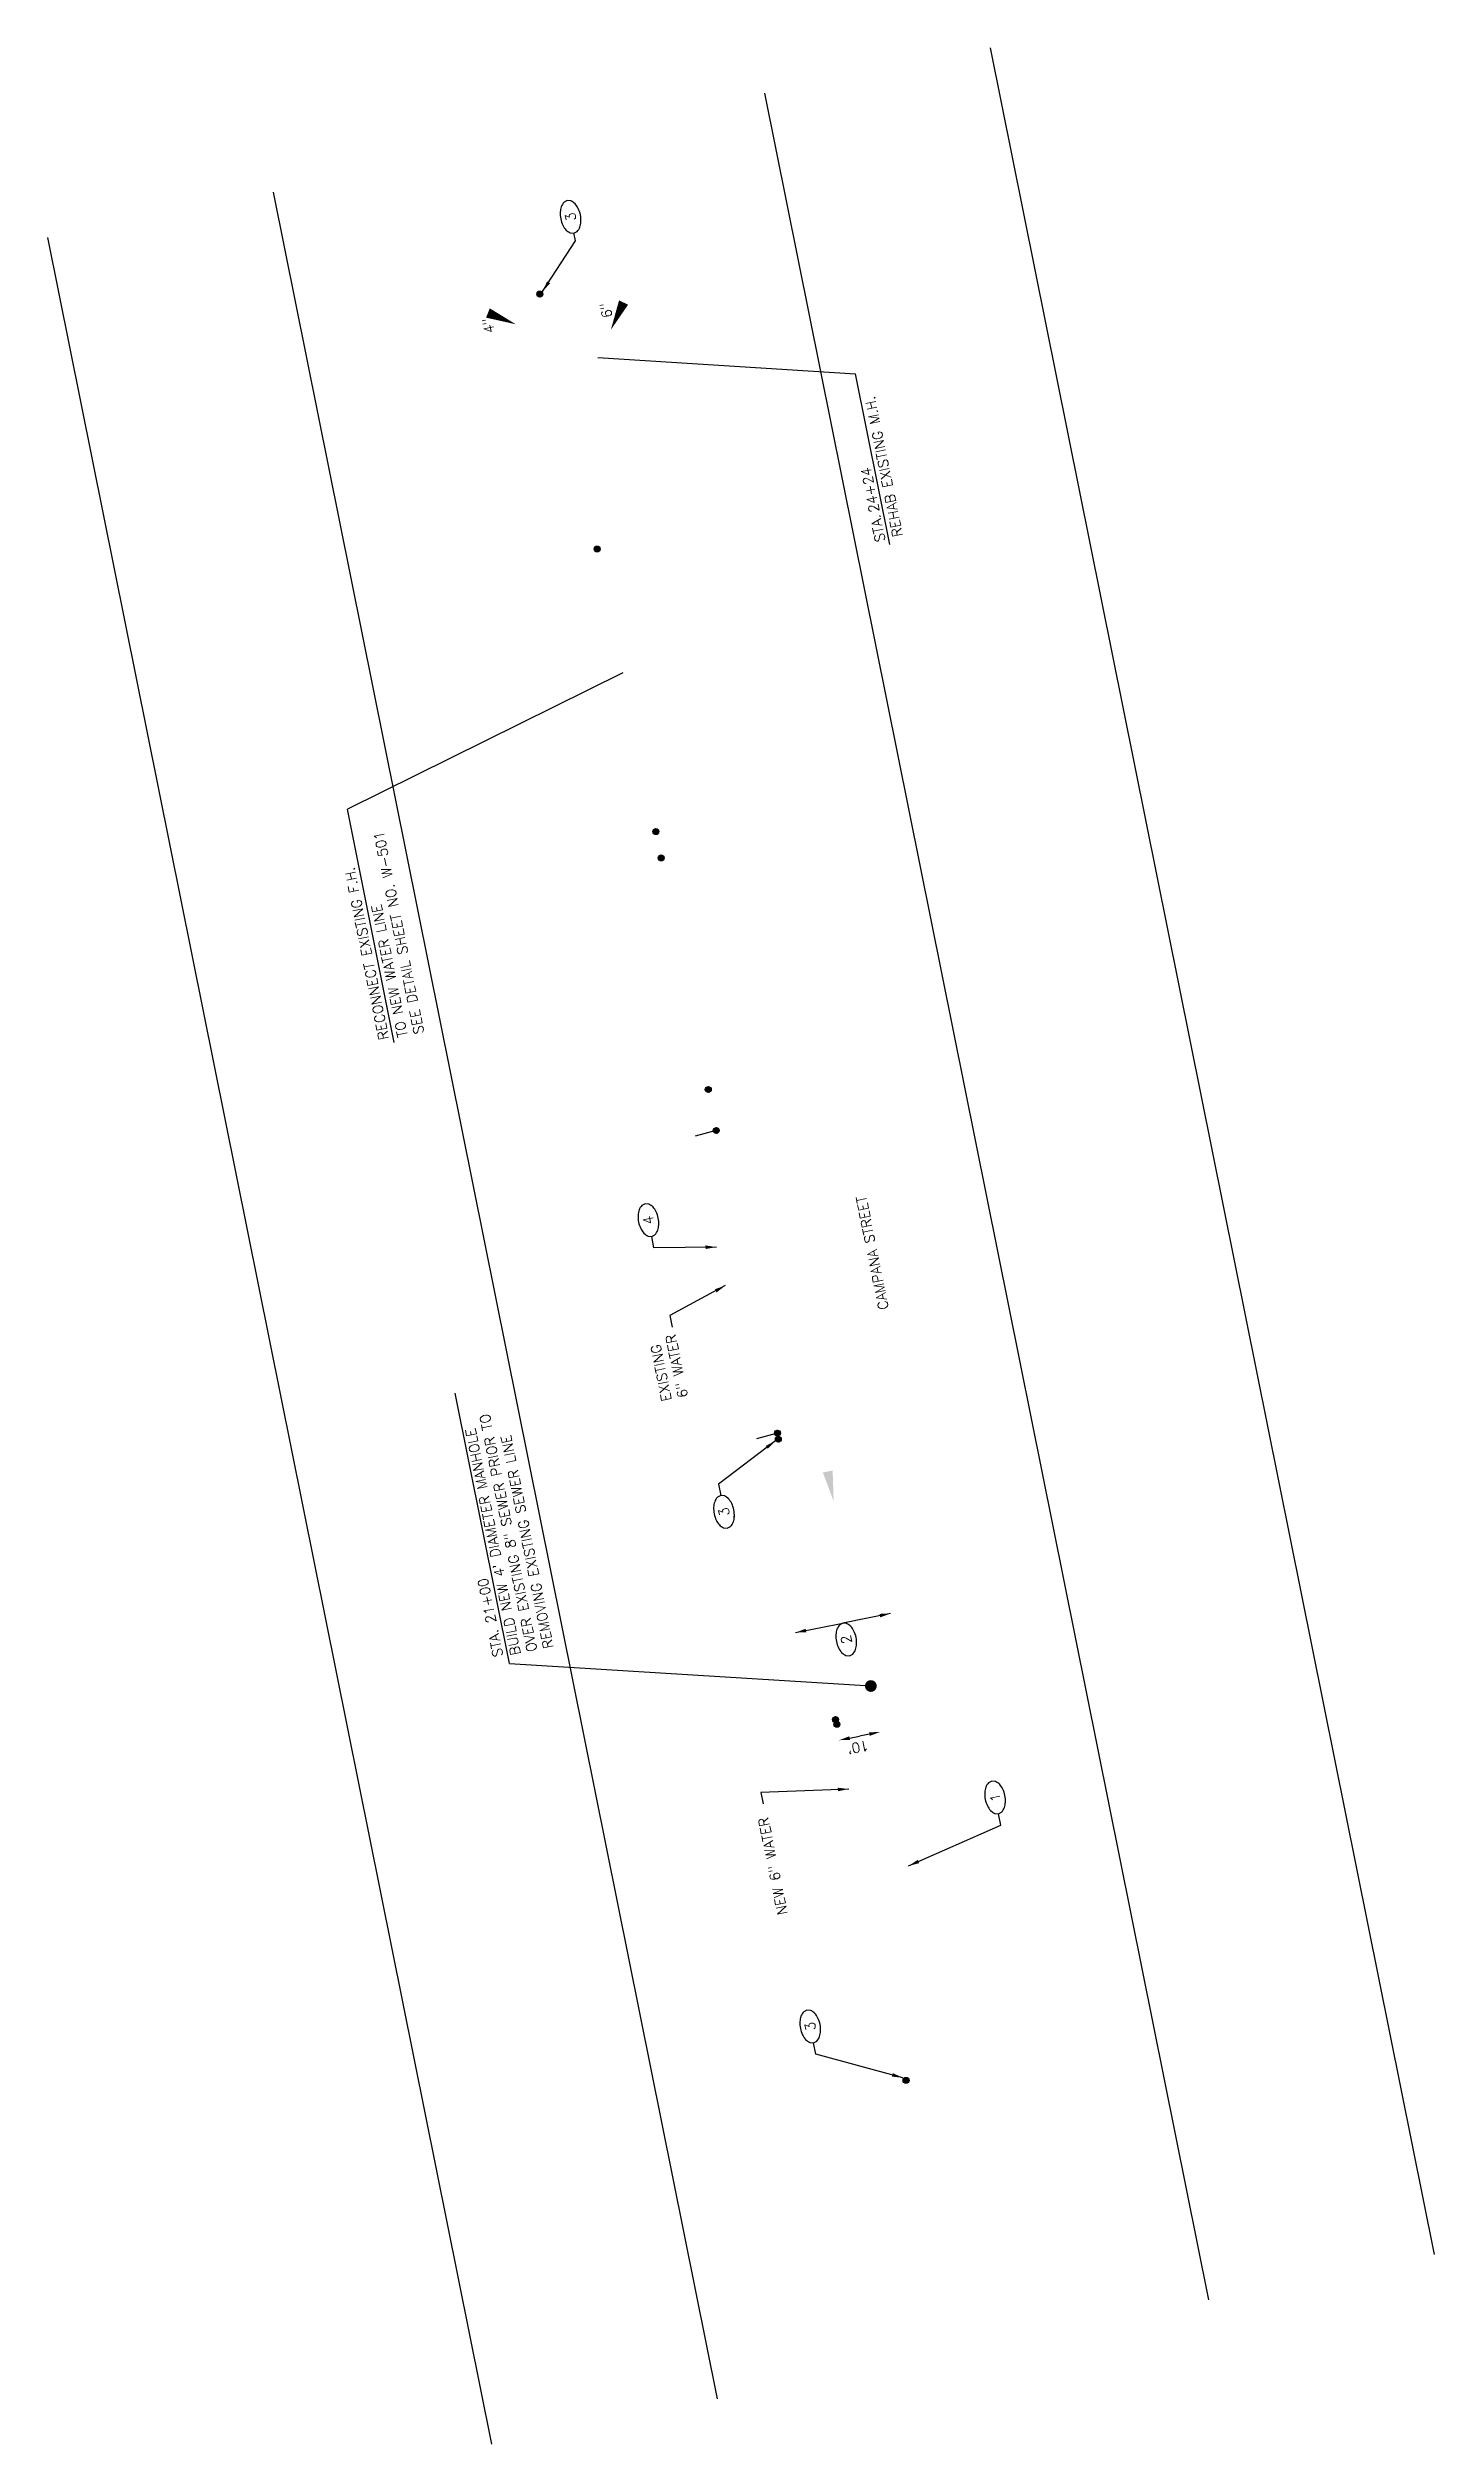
# Model space of a CAD drawing. Extents: x 485957 to 972058, y 333785 to 669747.
# Drawn here: x 485957 to 486289, y 334499 to 335072 of the extents above; entities outside this region: 1.
import ezdxf
from ezdxf.enums import TextEntityAlignment as Align

# ---------------------------------------------------------------- set-up
doc = ezdxf.new("R2010")
doc.units = 0
doc.header["$MEASUREMENT"] = 0
doc.set_wipeout_variables(frame=1)
doc.layers.add('G-ANNO-GENL-HEVY', color=3, linetype='Continuous')
doc.layers.add('G-ANNO-PP-TEXT', color=2, linetype='Continuous')
doc.styles.add('12', font='romans.shx', dxfattribs={"height": 6})
doc.styles.add('ROMANS', font='romans.shx')
doc.dimstyles.new('DIMS', dxfattribs={"dimtxt": 0.1, "dimasz": 2.6, "dimexe": 0.13, "dimexo": 0.0625, "dimgap": 0.09, "dimtad": 1, "dimdec": 4, "dimzin": 0, "dimdsep": 46, "dimlunit": 4, "dimtxsty": 'ROMANS', "dimcen": 0, "dimclrd": 256, "dimclre": 256, "dimclrt": 256, "dimazin": 0, "dimtfac": 1, "dimtdec": 4, "dimtofl": 0, "dimtmove": 0, "dimatfit": 3, "dimfxl": 1, "dimtolj": 1, "dimtzin": 0, "dimlwd": -1, "dimlwe": -1, "dimarcsym": 0})

# ---------------------------------------------------------------- blocks, each defined once
blk = doc.blocks.new('ELLNOTE')
blk.add_lwpolyline([(-0.3, -0.06, 0.060974), (-0.22, -0.05, 0.074343), (-0.159, -0.025, 0.106943), (-0.113, 0.018), (-0.1, 0.06), (-0.113, 0.102, 0.106943), (-0.159, 0.145, 0.074343), (-0.22, 0.17, 0.060974), (-0.3, 0.18, 0.060974), (-0.38, 0.17, 0.074343), (-0.441, 0.145, 0.106943), (-0.487, 0.102), (-0.5, 0.06), (-0.487, 0.018, 0.106943), (-0.441, -0.025, 0.074343), (-0.38, -0.05, 0.060974)], format="xyb", close=True)
at = {"style": '12'}
blk.add_attdef('NOTE', text='', height=0.12, dxfattribs=at).set_placement((-0.3, 0.06), align=Align.MIDDLE)

msp = doc.modelspace()

# ---------------------------------------------------------------- hatches: boundary and pattern name
at = {"layer": 'G-ANNO-PP-TEXT'}
h = msp.add_hatch(dxfattribs=at)
h.set_pattern_fill('ANSI31', color=256)
h.set_pattern_definition([(45, (337.53234, 945.77825), (-0.088388347648, 0.088388347648), [])])
h.paths.add_polyline_path([(486074.47, 335013.59, 1), (486075.9, 335013.59, 1)])
h = msp.add_hatch(dxfattribs=at)
h.set_pattern_fill('ANSI31', color=256)
h.set_pattern_definition([(45, (351.25878, 884.74543), (-0.088388347648, 0.088388347648), [])])
h.paths.add_polyline_path([(486088.2, 334952.56, 1), (486089.62, 334952.56, 1)])
h = msp.add_hatch(dxfattribs=at)
h.set_pattern_fill('ANSI31', color=256)
h.set_pattern_definition([(45, (365.31597, 817.10331), (-0.088388347648, 0.088388347648), [])])
h.paths.add_polyline_path([(486102.25, 334884.92, 1), (486103.68, 334884.92, 1)])
h = msp.add_hatch(dxfattribs=at)
h.set_pattern_fill('ANSI31', color=256)
h.set_pattern_definition([(45, (366.5833, 810.80162), (-0.088388347648, 0.088388347648), [])])
h.paths.add_polyline_path([(486103.52, 334878.62, 1), (486104.95, 334878.62, 1)])
h = msp.add_hatch(dxfattribs=at)
h.set_pattern_fill('ANSI31', color=256)
h.set_pattern_definition([(45, (377.86263, 755.3676), (-0.088388347648, 0.088388347648), [])])
h.paths.add_polyline_path([(486114.8, 334823.18, 1), (486116.23, 334823.18, 1)])
h = msp.add_hatch(dxfattribs=at)
h.set_pattern_fill('ANSI31', color=256)
h.set_pattern_definition([(45, (379.75354, 745.55487), (-0.088388347648, 0.088388347648), [])])
h.paths.add_polyline_path([(486116.69, 334813.37, 1), (486118.12, 334813.37, 1)])
h = msp.add_hatch(dxfattribs=at)
h.set_pattern_fill('ANSI31', color=256)
h.set_pattern_definition([(45, (394.40927, 673.13213), (-0.088388347648, 0.088388347648), [])])
h.paths.add_polyline_path([(486131.35, 334740.95, 1), (486132.77, 334740.95, 1)])
h = msp.add_hatch(dxfattribs=at)
h.set_pattern_fill('ANSI31', color=256)
h.set_pattern_definition([(45, (394.61579, 671.682), (-0.088388347648, 0.088388347648), [])])
h.paths.add_polyline_path([(486131.55, 334739.5, 1), (486132.98, 334739.5, 1)])
h = msp.add_hatch(dxfattribs=at)
h.set_pattern_fill('ANSI31', color=256)
h.set_pattern_definition([(45, (408.31682, 604.5624), (-0.088388347648, 0.088388347648), [])])
h.paths.add_polyline_path([(486145.25, 334672.38, 1), (486146.68, 334672.38, 1)])
h = msp.add_hatch(dxfattribs=at)
h.set_pattern_fill('ANSI31', color=256)
h.set_pattern_definition([(45, (408.64305, 603.43425), (-0.088388347648, 0.088388347648), [])])
h.paths.add_polyline_path([(486145.58, 334671.25, 1), (486147.01, 334671.25, 1)])
h = msp.add_hatch(dxfattribs=at)
h.set_pattern_fill('ANSI31', color=256)
h.set_pattern_definition([(45, (425.18445, 518.21778), (-0.088388347648, 0.088388347648), [])])
h.paths.add_polyline_path([(486162.12, 334586.03, 1), (486163.55, 334586.03, 1)])

# ---------------------------------------------------------------- linework, layer by layer
msp.add_line((486235.27, 334533.47, -2404.71), (486129.05, 335061.65, -2404.71))
at = {"elevation": 2404.71}
for points in [[(486080.7, 335030.04), (486081.44, 335028.94), (486082.45, 335028.22), (486083.33, 335028.13), (486084.11, 335028.55), (486084.77, 335029.61), (486085.02, 335030.91), (486084.9, 335032.52), (486084.39, 335034.06), (486083.65, 335035.16), (486082.64, 335035.88), (486081.76, 335035.97), (486080.98, 335035.55), (486080.32, 335034.49), (486080.07, 335033.19), (486080.19, 335031.58)], [(486099.33, 334789.93), (486100.07, 334788.83), (486101.08, 334788.1), (486101.96, 334788.01), (486102.74, 334788.44), (486103.4, 334789.5), (486103.65, 334790.8), (486103.53, 334792.41), (486103.02, 334793.94), (486102.28, 334795.04), (486101.27, 334795.76), (486100.39, 334795.85), (486099.61, 334795.43), (486098.95, 334794.37), (486098.7, 334793.07), (486098.82, 334791.46)], [(486117.43, 334720.09), (486118.17, 334718.99), (486119.18, 334718.27), (486120.06, 334718.17), (486120.84, 334718.6), (486121.49, 334719.66), (486121.75, 334720.96), (486121.62, 334722.57), (486121.12, 334724.1), (486120.38, 334725.2), (486119.36, 334725.93), (486118.48, 334726.02), (486117.71, 334725.59), (486117.05, 334724.53), (486116.79, 334723.23), (486116.92, 334721.62)], [(486182.3, 334651.74), (486183.04, 334650.63), (486184.06, 334649.91), (486184.94, 334649.82), (486185.71, 334650.24), (486186.37, 334651.3), (486186.63, 334652.6), (486186.5, 334654.21), (486185.99, 334655.75), (486185.25, 334656.85), (486184.24, 334657.57), (486183.36, 334657.66), (486182.58, 334657.24), (486181.93, 334656.18), (486181.67, 334654.88), (486181.8, 334653.27)], [(486138.06, 334596.93), (486138.8, 334595.83), (486139.82, 334595.11), (486140.7, 334595.02), (486141.47, 334595.44), (486142.13, 334596.5), (486142.39, 334597.8), (486142.26, 334599.41), (486141.75, 334600.94), (486141.01, 334602.05), (486140, 334602.77), (486139.12, 334602.86), (486138.34, 334602.43), (486137.69, 334601.38), (486137.43, 334600.07), (486137.56, 334598.46)]]:
    msp.add_lwpolyline(points, close=True, dxfattribs=at)
msp.add_lwpolyline([(486146.68, 334689.56), (486147.42, 334688.45), (486148.44, 334687.73), (486149.32, 334687.64), (486150.09, 334688.06), (486150.75, 334689.12), (486151.01, 334690.42), (486150.88, 334692.03), (486150.37, 334693.57), (486149.63, 334694.67), (486148.62, 334695.39), (486147.74, 334695.48), (486146.96, 334695.06), (486146.31, 334694), (486146.05, 334692.7), (486146.18, 334691.09)], close=True)
at = {"layer": 'Defpoints'}
for p, q in [((486182.99, 335072.5, -2404.71), (486289.21, 334544.32, -2404.71)), ((486235.27, 334533.47, -2404.71), (486129.05, 335061.65, -2404.71)), ((486011.4, 335037.99, -2404.71), (486117.62, 334509.81, -2404.71)), ((486063.69, 334498.97, -2404.71), (485957.47, 335027.14, -2404.71))]:
    msp.add_line(p, q, dxfattribs=at)
at = {"layer": 'G-ANNO-GENL-HEVY'}
for p, q in [((486089.1, 334998.41), (486150.75, 334994.47)), ((486158.95, 334953.66), (486150.75, 334994.47)), ((486095.08, 334922.96), (486029.13, 334890.28)), ((486040.36, 334834.41), (486029.13, 334890.28)), ((486067.9, 334685.79), (486054.89, 334750.49))]:
    msp.add_line(p, q, dxfattribs=at)
at = {"layer": 'G-ANNO-GENL-HEVY', "const_width": 1.4, "flags": 128}
msp.add_lwpolyline([(486154.28, 334681.1, -1), (486154.56, 334679.73, -1)], format="xyb", close=True, dxfattribs=at)
at = {"layer": 'G-ANNO-GENL-HEVY'}
for points in [[(486149.34, 334667.95), (486151.7, 334668.43)], [(486154.06, 334668.9), (486151.7, 334668.43)]]:
    msp.add_lwpolyline(points, dxfattribs=at)
for points in [[(486063.22, 335010.16), (486069.44, 335006.35), (486062.32, 335007.94)], [(486096.32, 335011.04), (486092.19, 335005.03), (486094.15, 335012.06)], [(486145.27, 334732), (486145.51, 334724.7), (486142.92, 334731.53)], [(486149.43, 334667.53), (486146.79, 334667.44), (486149.26, 334668.38)], [(486153.98, 334669.33), (486156.61, 334669.41), (486154.15, 334668.48)]]:
    msp.add_solid(points, dxfattribs=at)
at = {"layer": 'G-ANNO-PP-TEXT'}
for p, q in [((486117.43, 334813.37), (486112.37, 334811.99)), ((486132.09, 334740.95), (486127.02, 334739.57))]:
    msp.add_line(p, q, dxfattribs=at)
for centre in [(486075.18, 335013.59), (486088.91, 334952.56), (486102.97, 334884.92), (486104.23, 334878.62), (486115.51, 334823.18), (486117.4, 334813.37), (486132.06, 334740.95), (486132.27, 334739.5), (486145.97, 334672.38), (486146.29, 334671.25), (486162.84, 334586.03)]:
    msp.add_circle(centre, 0.713, dxfattribs=at)

# ---------------------------------------------------------------- texts
at = {"layer": 'G-ANNO-GENL-HEVY', "style": '12'}
for s, p in [('RECONNECT EXISTING F.H.', (972058.57, 669705.79)), ('6"', (486092.57, 335008.12, 2404.71)), ('4"', (486064.4, 335004.44, 2404.71)), ('RECONNECT EXISTING F.H.', (486039.07, 334835.34)), ('CAMPANA STREET', (486158.68, 334770.76, 2404.71)), ('STA. 21+00', (486066.41, 334687.65))]:
    msp.add_text(s, height=2.4, rotation=101.371, dxfattribs=at).set_placement(p)
at = {"layer": 'G-ANNO-GENL-HEVY', "char_height": 2.4, "attachment_point": 1, "style": '12'}
for s, insert, width, rotation in [('\\pl2.4;REHAB EXISTING M.H.', (486160.18, 334952.9), 44.2184, 101.371), ('\\pi-7.2,l9.6,t9.6;STA.^I24+24', (486156.02, 334951.68), 44.2184, 101.371), ('TO NEW WATER LINE\\PSEE DETAIL SHEET NO. W-501', (486041.23, 334835.45), 58.5412, 101.371), ('EXISTING 6" WATER', (486104.39, 334748.38, 2404.71), 20.1589, 101.371), ('BUILD NEW 4\' DIAMETER MANHOLE OVER EXISTING 8" SEWER PRIOR TO REMOVING EXISTING SEWER LINE', (486068.27, 334687.59), 65.6008, 101.371), ("10'", (486154.09, 334665.08, 2404.71), 53.9872, 191.371), ('NEW 6" WATER', (486132.14, 334625.4, 2404.71), 53.9872, 101.371)]:
    msp.add_mtext(s, dxfattribs=dict(at, insert=insert, width=width, rotation=rotation))

# ---------------------------------------------------------------- leaders
at = {"layer": 'G-ANNO-GENL-HEVY'}
for points in [[(486119.58, 334776.24, 2404.71), (486106.33, 334769.06, 2404.71), (486106.88, 334766.34, 2404.71)], [(486136.35, 334693.19), (486147.74, 334695.48)], [(486159.13, 334697.77), (486147.74, 334695.48)], [(486149.11, 334655.74, 2404.71), (486128.06, 334654.96, 2404.71), (486128.61, 334652.23, 2404.71)]]:
    msp.add_leader(points, dimstyle='DIMS', dxfattribs=at)

# ---------------------------------------------------------------- next in the draw order: wipeouts: each hides what was drawn before it
for points in [[(486080.7, 335030.04), (486081.44, 335028.94), (486082.45, 335028.22), (486083.33, 335028.13), (486084.11, 335028.55), (486084.77, 335029.61), (486085.02, 335030.91), (486084.9, 335032.52), (486084.39, 335034.06), (486083.65, 335035.16), (486082.64, 335035.88), (486081.76, 335035.97), (486080.98, 335035.55), (486080.32, 335034.49), (486080.07, 335033.19), (486080.19, 335031.58)], [(486099.33, 334789.93), (486100.07, 334788.83), (486101.08, 334788.1), (486101.96, 334788.01), (486102.74, 334788.44), (486103.4, 334789.5), (486103.65, 334790.8), (486103.53, 334792.41), (486103.02, 334793.94), (486102.28, 334795.04), (486101.27, 334795.76), (486100.39, 334795.85), (486099.61, 334795.43), (486098.95, 334794.37), (486098.7, 334793.07), (486098.82, 334791.46)], [(486117.43, 334720.09), (486118.17, 334718.99), (486119.18, 334718.27), (486120.06, 334718.17), (486120.84, 334718.6), (486121.49, 334719.66), (486121.75, 334720.96), (486121.62, 334722.57), (486121.12, 334724.1), (486120.38, 334725.2), (486119.36, 334725.93), (486118.48, 334726.02), (486117.71, 334725.59), (486117.05, 334724.53), (486116.79, 334723.23), (486116.92, 334721.62)], [(486182.3, 334651.74), (486183.04, 334650.63), (486184.06, 334649.91), (486184.94, 334649.82), (486185.71, 334650.24), (486186.37, 334651.3), (486186.63, 334652.6), (486186.5, 334654.21), (486185.99, 334655.75), (486185.25, 334656.85), (486184.24, 334657.57), (486183.36, 334657.66), (486182.58, 334657.24), (486181.93, 334656.18), (486181.67, 334654.88), (486181.8, 334653.27)], [(486138.06, 334596.93), (486138.8, 334595.83), (486139.82, 334595.11), (486140.7, 334595.02), (486141.47, 334595.44), (486142.13, 334596.5), (486142.39, 334597.8), (486142.26, 334599.41), (486141.75, 334600.94), (486141.01, 334602.05), (486140, 334602.77), (486139.12, 334602.86), (486138.34, 334602.43), (486137.69, 334601.38), (486137.43, 334600.07), (486137.56, 334598.46)]]:
    msp.add_wipeout(points).translate(0, 0, 2404.71)
msp.add_wipeout([(486146.68, 334689.56), (486147.42, 334688.45), (486148.44, 334687.73), (486149.32, 334687.64), (486150.09, 334688.06), (486150.75, 334689.12), (486151.01, 334690.42), (486150.88, 334692.03), (486150.37, 334693.57), (486149.63, 334694.67), (486148.62, 334695.39), (486147.74, 334695.48), (486146.96, 334695.06), (486146.31, 334694), (486146.05, 334692.7), (486146.18, 334691.09)])

# ---------------------------------------------------------------- next in the draw order: linework, layer by layer
msp.add_line((486067.9, 334685.79), (486154.42, 334680.42), dxfattribs=at)

# ---------------------------------------------------------------- next in the draw order: block references
at = {"layer": 'G-ANNO-GENL-HEVY', "rotation": 101.371}
for p, xscale, yscale, zscale, values in [((486082.54, 335038.17, 2404.71), 19.99999999999997, 19.99999999999997, 19.99999999999997, {'NOTE': '3'}), ((486101.17, 334798.05, 2404.71), 19.99999999999997, 19.99999999999997, 19.99999999999997, {'NOTE': '4'}), ((486119.26, 334728.21, 2404.71), 19.99999999999997, 19.99999999999997, 19.99999999999997, {'NOTE': '3'}), ((486148.52, 334697.68), 19.99999999999997, 19.99999999999997, 19.99999999999997, {'NOTE': '2'}), ((486184.14, 334659.86, 2404.71), 19.99999999999998, 19.99999999999998, 19.99999999999998, {'NOTE': '1'}), ((486139.9, 334605.06, 2404.71), 19.99999999999997, 19.99999999999997, 19.99999999999997, {'NOTE': '3'})]:
    msp.add_blockref('ELLNOTE', p, dxfattribs=dict(at, xscale=xscale, yscale=yscale, zscale=zscale)).add_auto_attribs(values)

# ---------------------------------------------------------------- next in the draw order: leaders
at = {"layer": 'G-ANNO-GENL-HEVY'}
for points in [[(486075.87, 335014.21, 2404.71), (486083.72, 335026.35, 2404.71), (486083.34, 335028.24, 2404.71)], [(486117.44, 334785.47, 2404.71), (486102.51, 334785.29, 2404.71), (486101.96, 334788.01, 2404.71)], [(486131.57, 334739.1, 2404.71), (486117.93, 334728.74, 2404.71), (486118.48, 334726.02, 2404.71)], [(486163.44, 334637.36, 2404.71), (486185.49, 334647.09, 2404.71), (486184.94, 334649.82, 2404.71)], [(486162.06, 334586.66, 2404.71), (486141.25, 334592.29, 2404.71), (486140.7, 334595.02, 2404.71)]]:
    msp.add_leader(points, dimstyle='DIMS', dxfattribs=at)

doc.saveas('drawing.dxf')
